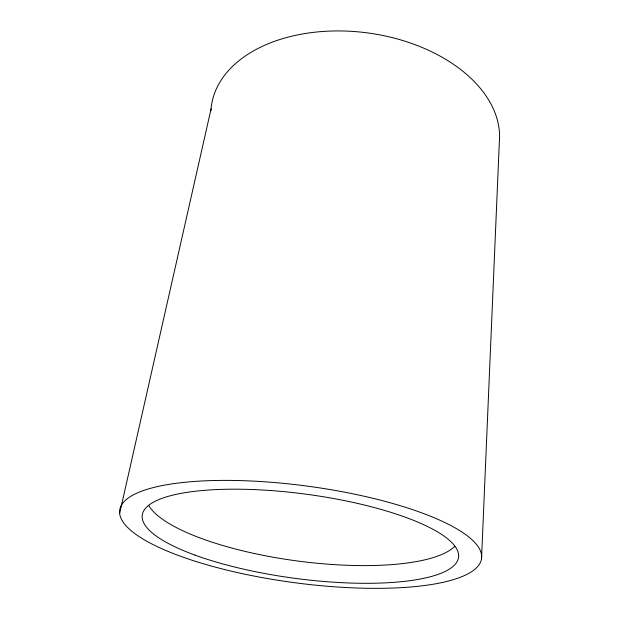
<?xml version="1.0" encoding="UTF-8"?>
<svg xmlns="http://www.w3.org/2000/svg" width="619" height="619" viewBox="0 0 619 619"><rect width="100%" height="100%" fill="white"/><g stroke="black" fill="none" stroke-linecap="round" stroke-linejoin="round"><path stroke-width="0.93" d="M481.528 558.787A182.535 48.708 7.6 0 0 216.658 480.468A182.535 48.708 7.6 0 0 203.713 563.855A182.535 48.708 7.6 0 0 481.528 558.787L499.34 141.913A145.117 93.26 7.6 0 0 361.883 32.219A145.117 93.26 7.6 0 0 210.932 110.824M119.66 513.375L211.064 108.959M454.841 546.252A157.969 44.885 7.6 0 1 297.445 560.992A157.969 44.885 7.6 0 1 148.831 505.622M195.147 555.166A159.547 42.44 7.6 0 0 455.352 564.102A159.547 42.44 7.6 0 0 250.656 489.467A159.547 42.44 7.6 0 0 195.147 555.166"/></g></svg>
